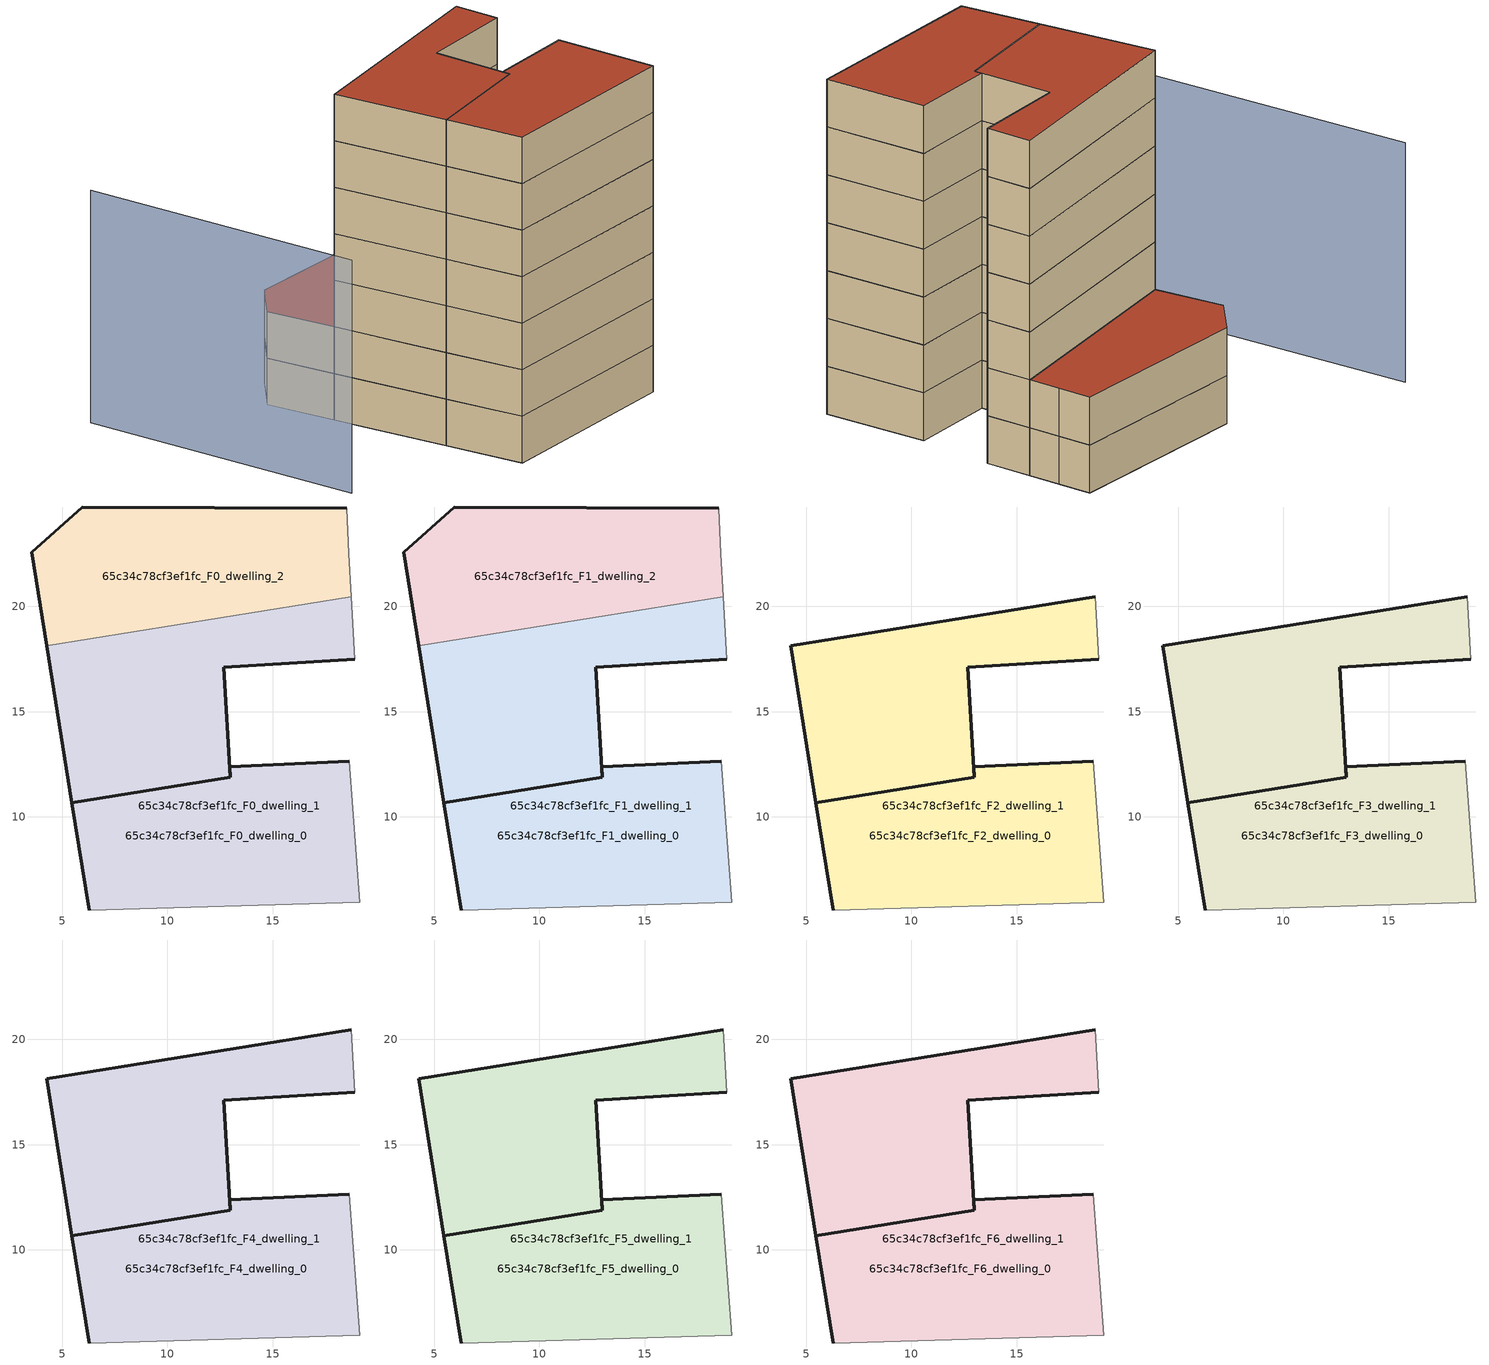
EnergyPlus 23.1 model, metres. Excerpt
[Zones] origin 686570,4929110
65c34c78cf3ef1fc_F0_dwelling_0
 floor ground (EU_floor_Construction): 19.15,5.96 18.64,12.64 12.97,12.38 13,11.88 12.99,11.87 5.46,10.67 6.28,5.58 z0; 12.99,11.87 13,11.88 5.46,10.67 z0; 13,11.88 12.69,17.12 18.9,17.48 18.74,20.45 4.26,18.13 5.46,10.67 z0
 wall outside (EU_wall_Construction): 6.28,5.58 5.46,10.67 13,11.88 12.97,12.38 18.64,12.64 z0:3
 wall adiabatic (EU_wall_Construction): 18.64,12.64 19.15,5.96 6.28,5.58 z0:3
65c34c78cf3ef1fc_F0_dwelling_1
 floor ground (EU_floor_Construction): 19.15,5.96 18.64,12.64 12.97,12.38 13,11.88 12.99,11.87 5.46,10.67 6.28,5.58 z0; 12.99,11.87 13,11.88 5.46,10.67 z0; 13,11.88 12.69,17.12 18.9,17.48 18.74,20.45 4.26,18.13 5.46,10.67 z0
 wall outside (EU_wall_Construction): 18.9,17.48 12.69,17.12 13,11.88 12.99,11.87 5.46,10.67 4.26,18.13 z0:3
 wall adiabatic (EU_wall_Construction): 18.74,20.45 18.9,17.48 z0:3
 wall to 65c34c78cf3ef1fc_F0_dwelling_2 (EU_wall_Construction): 4.26,18.13 18.74,20.45 z0:3
65c34c78cf3ef1fc_F0_dwelling_2
 floor ground (EU_floor_Construction): 18.74,20.45 18.63,22.49 18.52,24.66 5.95,24.72 3.55,22.58 4.26,18.13 z0
 wall outside (EU_wall_Construction): 4.26,18.13 3.55,22.58 5.95,24.72 18.52,24.66 z0:3
 wall adiabatic (EU_wall_Construction): 18.52,24.66 18.63,22.49 18.74,20.45 z0:3
65c34c78cf3ef1fc_F1_dwelling_0
 floor outside (EU_floor_Construction): 19.15,5.96 18.64,12.64 12.97,12.38 13,11.88 12.99,11.87 5.46,10.67 6.28,5.58 z3; 13,11.88 12.69,17.12 18.9,17.48 18.74,20.45 4.26,18.13 5.46,10.67 z3; 12.99,11.87 13,11.88 5.46,10.67 z3
 wall outside (EU_wall_Construction): 6.28,5.58 5.46,10.67 13,11.88 12.97,12.38 18.64,12.64 z3:6
 wall adiabatic (EU_wall_Construction): 18.64,12.64 19.15,5.96 6.28,5.58 z3:6
65c34c78cf3ef1fc_F1_dwelling_1
 floor to 65c34c78cf3ef1fc_F0_dwelling_1 (EU_floor_Construction): 19.15,5.96 18.64,12.64 12.97,12.38 13,11.88 12.99,11.87 5.46,10.67 6.28,5.58 z3; 12.99,11.87 13,11.88 5.46,10.67 z3; 13,11.88 12.69,17.12 18.9,17.48 18.74,20.45 4.26,18.13 5.46,10.67 z3
 wall outside (EU_wall_Construction): 18.9,17.48 12.69,17.12 13,11.88 12.99,11.87 5.46,10.67 4.26,18.13 z3:6
 wall adiabatic (EU_wall_Construction): 18.74,20.45 18.9,17.48 z3:6
 wall to 65c34c78cf3ef1fc_F1_dwelling_2 (EU_wall_Construction): 4.26,18.13 18.74,20.45 z3:6
65c34c78cf3ef1fc_F1_dwelling_2
 floor to 65c34c78cf3ef1fc_F0_dwelling_2 (EU_floor_Construction): 18.74,20.45 18.63,22.49 18.52,24.66 5.95,24.72 3.55,22.58 4.26,18.13 z3
 wall outside (EU_wall_Construction): 4.26,18.13 3.55,22.58 5.95,24.72 18.52,24.66 z3:6
 wall adiabatic (EU_wall_Construction): 18.52,24.66 18.63,22.49 18.74,20.45 z3:6
 roof outside (EU_roof_Construction): 18.52,24.66 18.63,22.49 18.74,20.45 4.26,18.13 3.55,22.58 5.95,24.72 z6
65c34c78cf3ef1fc_F2_dwelling_0
 floor outside (EU_floor_Construction): 19.15,5.96 18.64,12.64 12.97,12.38 13,11.88 12.99,11.87 5.46,10.67 6.28,5.58 z6; 13,11.88 12.69,17.12 18.9,17.48 18.74,20.45 4.26,18.13 5.46,10.67 z6; 12.99,11.87 13,11.88 5.46,10.67 z6
 wall outside (EU_wall_Construction): 6.28,5.58 5.46,10.67 13,11.88 12.97,12.38 18.64,12.64 z6:9
 wall adiabatic (EU_wall_Construction): 18.64,12.64 19.15,5.96 6.28,5.58 z6:9
65c34c78cf3ef1fc_F2_dwelling_1
 floor to 65c34c78cf3ef1fc_F1_dwelling_1 (EU_floor_Construction): 19.15,5.96 18.64,12.64 12.97,12.38 13,11.88 12.99,11.87 5.46,10.67 6.28,5.58 z6; 12.99,11.87 13,11.88 5.46,10.67 z6; 13,11.88 12.69,17.12 18.9,17.48 18.74,20.45 4.26,18.13 5.46,10.67 z6
 wall outside (EU_wall_Construction): 18.9,17.48 12.69,17.12 13,11.88 12.99,11.87 5.46,10.67 4.26,18.13 18.74,20.45 z6:9
 wall adiabatic (EU_wall_Construction): 18.74,20.45 18.9,17.48 z6:9
65c34c78cf3ef1fc_F3_dwelling_0
 floor outside (EU_floor_Construction): 19.15,5.96 18.64,12.64 12.97,12.38 13,11.88 12.99,11.87 5.46,10.67 6.28,5.58 z9; 13,11.88 12.69,17.12 18.9,17.48 18.74,20.45 4.26,18.13 5.46,10.67 z9; 12.99,11.87 13,11.88 5.46,10.67 z9
 wall outside (EU_wall_Construction): 6.28,5.58 5.46,10.67 13,11.88 12.97,12.38 18.64,12.64 z9:12
 wall adiabatic (EU_wall_Construction): 18.64,12.64 19.15,5.96 6.28,5.58 z9:12
65c34c78cf3ef1fc_F3_dwelling_1
 floor to 65c34c78cf3ef1fc_F2_dwelling_1 (EU_floor_Construction): 19.15,5.96 18.64,12.64 12.97,12.38 13,11.88 12.99,11.87 5.46,10.67 6.28,5.58 z9; 12.99,11.87 13,11.88 5.46,10.67 z9; 13,11.88 12.69,17.12 18.9,17.48 18.74,20.45 4.26,18.13 5.46,10.67 z9
 wall outside (EU_wall_Construction): 18.9,17.48 12.69,17.12 13,11.88 12.99,11.87 5.46,10.67 4.26,18.13 18.74,20.45 z9:12
 wall adiabatic (EU_wall_Construction): 18.74,20.45 18.9,17.48 z9:12
65c34c78cf3ef1fc_F4_dwelling_0
 floor outside (EU_floor_Construction): 19.15,5.96 18.64,12.64 12.97,12.38 13,11.88 12.99,11.87 5.46,10.67 6.28,5.58 z12; 13,11.88 12.69,17.12 18.9,17.48 18.74,20.45 4.26,18.13 5.46,10.67 z12; 12.99,11.87 13,11.88 5.46,10.67 z12
 wall outside (EU_wall_Construction): 6.28,5.58 5.46,10.67 13,11.88 12.97,12.38 18.64,12.64 z12:15
 wall adiabatic (EU_wall_Construction): 18.64,12.64 19.15,5.96 6.28,5.58 z12:15
65c34c78cf3ef1fc_F4_dwelling_1
 floor to 65c34c78cf3ef1fc_F3_dwelling_1 (EU_floor_Construction): 19.15,5.96 18.64,12.64 12.97,12.38 13,11.88 12.99,11.87 5.46,10.67 6.28,5.58 z12; 12.99,11.87 13,11.88 5.46,10.67 z12; 13,11.88 12.69,17.12 18.9,17.48 18.74,20.45 4.26,18.13 5.46,10.67 z12
 wall outside (EU_wall_Construction): 18.9,17.48 12.69,17.12 13,11.88 12.99,11.87 5.46,10.67 4.26,18.13 18.74,20.45 z12:15
 wall adiabatic (EU_wall_Construction): 18.74,20.45 18.9,17.48 z12:15
65c34c78cf3ef1fc_F5_dwelling_0
 floor outside (EU_floor_Construction): 19.15,5.96 18.64,12.64 12.97,12.38 13,11.88 12.99,11.87 5.46,10.67 6.28,5.58 z15; 13,11.88 12.69,17.12 18.9,17.48 18.74,20.45 4.26,18.13 5.46,10.67 z15; 12.99,11.87 13,11.88 5.46,10.67 z15
 wall outside (EU_wall_Construction): 6.28,5.58 5.46,10.67 13,11.88 12.97,12.38 18.64,12.64 z15:18
 wall adiabatic (EU_wall_Construction): 18.64,12.64 19.15,5.96 6.28,5.58 z15:18
65c34c78cf3ef1fc_F5_dwelling_1
 floor to 65c34c78cf3ef1fc_F4_dwelling_1 (EU_floor_Construction): 19.15,5.96 18.64,12.64 12.97,12.38 13,11.88 12.99,11.87 5.46,10.67 6.28,5.58 z15; 12.99,11.87 13,11.88 5.46,10.67 z15; 13,11.88 12.69,17.12 18.9,17.48 18.74,20.45 4.26,18.13 5.46,10.67 z15
 wall outside (EU_wall_Construction): 18.9,17.48 12.69,17.12 13,11.88 12.99,11.87 5.46,10.67 4.26,18.13 18.74,20.45 z15:18
 wall adiabatic (EU_wall_Construction): 18.74,20.45 18.9,17.48 z15:18
65c34c78cf3ef1fc_F6_dwelling_0
 floor outside (EU_floor_Construction): 19.15,5.96 18.64,12.64 12.97,12.38 13,11.88 12.99,11.87 5.46,10.67 6.28,5.58 z18; 13,11.88 12.69,17.12 18.9,17.48 18.74,20.45 4.26,18.13 5.46,10.67 z18; 12.99,11.87 13,11.88 5.46,10.67 z18
 wall outside (EU_wall_Construction): 6.28,5.58 5.46,10.67 13,11.88 12.97,12.38 18.64,12.64 z18:21
 wall adiabatic (EU_wall_Construction): 18.64,12.64 19.15,5.96 6.28,5.58 z18:21
 roof outside (EU_roof_Construction): 13,11.88 12.99,11.87 5.46,10.67 z21; 18.74,20.45 18.9,17.48 12.69,17.12 13,11.88 5.46,10.67 4.26,18.13 z21; 18.64,12.64 19.15,5.96 6.28,5.58 5.46,10.67 12.99,11.87 13,11.88 12.97,12.38 z21
65c34c78cf3ef1fc_F6_dwelling_1
 floor to 65c34c78cf3ef1fc_F5_dwelling_1 (EU_floor_Construction): 19.15,5.96 18.64,12.64 12.97,12.38 13,11.88 12.99,11.87 5.46,10.67 6.28,5.58 z18; 12.99,11.87 13,11.88 5.46,10.67 z18; 13,11.88 12.69,17.12 18.9,17.48 18.74,20.45 4.26,18.13 5.46,10.67 z18
 wall outside (EU_wall_Construction): 18.9,17.48 12.69,17.12 13,11.88 12.99,11.87 5.46,10.67 4.26,18.13 18.74,20.45 z18:21
 wall adiabatic (EU_wall_Construction): 18.74,20.45 18.9,17.48 z18:21
 roof outside (EU_roof_Construction): 13,11.88 12.99,11.87 5.46,10.67 z21; 18.74,20.45 18.9,17.48 12.69,17.12 13,11.88 5.46,10.67 4.26,18.13 z21; 18.64,12.64 19.15,5.96 6.28,5.58 5.46,10.67 12.99,11.87 13,11.88 12.97,12.38 z21
shading: -4.96,29.11 -3.37,10.76 z0:15
[Building]
EU S2 Campaign: North Axis=0; Terrain=City; Solar Distribution=FullExterior
[Site:Location]
Bologna: Latitude=44.5; Longitude=11.25; Time Zone=1; Elevation=37
[SizingPeriod:WeatherFileDays]
AnnualSizingPeriod: Begin Month=1; Begin Day of Month=1; End Month=12; End Day of Month=31; Day of Week for Start Day=Monday; Use Weather File Daylight Saving Period=No; Use Weather File Rain and Snow Indicators=No
[MATERIAL]
EU_InternalMass_Material: Roughness=MediumRough; Thickness=0.1; Conductivity=1; Density=1800; Specific Heat=900; Thermal Absorptance=0.9; Solar Absorptance=0.7; Visible Absorptance=0.7
[MATERIAL:NOMASS] Roughness=MediumRough; Thermal Absorptance=0.9; Solar Absorptance=0.7; Visible Absorptance=0.7
Name | Thermal Resistance
EU_wall_NoMass | 0.905828
EU_roof_NoMass | 0.37593
EU_floor_NoMass | 0.67114
[CONSTRUCTION]
EU_wall_Construction: EU_wall_NoMass
EU_roof_Construction: EU_roof_NoMass
EU_floor_Construction: EU_floor_NoMass
EU_InternalMass_Construction: EU_InternalMass_Material
[ZONE] Type=1; Multiplier=1; Ceiling Height=autocalculate; Floor Area=autocalculate; Part of Total Floor Area=Yes
Name | Volume
65c34c78cf3ef1fc_F0_dwelling_0; 65c34c78cf3ef1fc_F1_dwelling_0; 65c34c78cf3ef1fc_F2_dwelling_0; 65c34c78cf3ef1fc_F3_dwelling_0; 65c34c78cf3ef1fc_F4_dwelling_0; 65c34c78cf3ef1fc_F5_dwelling_0; 65c34c78cf3ef1fc_F6_dwelling_0; 65c34c78cf3ef1fc_F0_dwelling_1; 65c34c78cf3ef1fc_F1_dwelling_1; 65c34c78cf3ef1fc_F2_dwelling_1; 65c34c78cf3ef1fc_F3_dwelling_1; 65c34c78cf3ef1fc_F4_dwelling_1; 65c34c78cf3ef1fc_F5_dwelling_1; 65c34c78cf3ef1fc_F6_dwelling_1 | 469.871
65c34c78cf3ef1fc_F0_dwelling_2; 65c34c78cf3ef1fc_F1_dwelling_2 | 234.933
[INTERNALMASS] Construction=EU_InternalMass_Construction
Name | Zone or ZoneList | Surface Area
65c34c78cf3ef1fc_F0_dwelling_0_EU_InternalMass | 65c34c78cf3ef1fc_F0_dwelling_0 | 79.4686
65c34c78cf3ef1fc_F0_dwelling_1_EU_InternalMass | 65c34c78cf3ef1fc_F0_dwelling_1 | 77.1572
65c34c78cf3ef1fc_F0_dwelling_2_EU_InternalMass | 65c34c78cf3ef1fc_F0_dwelling_2 | 78.3109
65c34c78cf3ef1fc_F1_dwelling_0_EU_InternalMass | 65c34c78cf3ef1fc_F1_dwelling_0 | 79.4686
65c34c78cf3ef1fc_F1_dwelling_1_EU_InternalMass | 65c34c78cf3ef1fc_F1_dwelling_1 | 77.1572
65c34c78cf3ef1fc_F1_dwelling_2_EU_InternalMass | 65c34c78cf3ef1fc_F1_dwelling_2 | 78.3109
65c34c78cf3ef1fc_F2_dwelling_0_EU_InternalMass | 65c34c78cf3ef1fc_F2_dwelling_0 | 117.469
65c34c78cf3ef1fc_F2_dwelling_1_EU_InternalMass | 65c34c78cf3ef1fc_F2_dwelling_1 | 117.469
65c34c78cf3ef1fc_F3_dwelling_0_EU_InternalMass | 65c34c78cf3ef1fc_F3_dwelling_0 | 117.469
65c34c78cf3ef1fc_F3_dwelling_1_EU_InternalMass | 65c34c78cf3ef1fc_F3_dwelling_1 | 117.469
65c34c78cf3ef1fc_F4_dwelling_0_EU_InternalMass | 65c34c78cf3ef1fc_F4_dwelling_0 | 117.469
65c34c78cf3ef1fc_F4_dwelling_1_EU_InternalMass | 65c34c78cf3ef1fc_F4_dwelling_1 | 117.469
65c34c78cf3ef1fc_F5_dwelling_0_EU_InternalMass | 65c34c78cf3ef1fc_F5_dwelling_0 | 117.469
65c34c78cf3ef1fc_F5_dwelling_1_EU_InternalMass | 65c34c78cf3ef1fc_F5_dwelling_1 | 117.469
65c34c78cf3ef1fc_F6_dwelling_0_EU_InternalMass | 65c34c78cf3ef1fc_F6_dwelling_0 | 117.469
65c34c78cf3ef1fc_F6_dwelling_1_EU_InternalMass | 65c34c78cf3ef1fc_F6_dwelling_1 | 117.469
[OTHEREQUIPMENT] Fuel Type=Electricity; Design Level Calculation Method=Watts/Area; Power per Zone Floor Area=1; Fraction Latent=0; Fraction Radiant=0; Fraction Lost=0; Carbon Dioxide Generation Rate=0; EndUse Subcategory=EU_Step8_InternalGains
Name | Zone or ZoneList or Space or SpaceList | Schedule
EU_Step8_InternalGain_65c34c78cf3ef1fc_F0_dwelling_0_f000 | 65c34c78cf3ef1fc_F0_dwelling_0 | EU_Step8_GainSchedule_65c34c78cf3ef1fc_F0_dwelling_0_f000
EU_Step8_InternalGain_65c34c78cf3ef1fc_F0_dwelling_1_f000 | 65c34c78cf3ef1fc_F0_dwelling_1 | EU_Step8_GainSchedule_65c34c78cf3ef1fc_F0_dwelling_1_f000
EU_Step8_InternalGain_65c34c78cf3ef1fc_F0_dwelling_2_f000 | 65c34c78cf3ef1fc_F0_dwelling_2 | EU_Step8_GainSchedule_65c34c78cf3ef1fc_F0_dwelling_2_f000
EU_Step8_InternalGain_65c34c78cf3ef1fc_F1_dwelling_0_f000 | 65c34c78cf3ef1fc_F1_dwelling_0 | EU_Step8_GainSchedule_65c34c78cf3ef1fc_F1_dwelling_0_f000
EU_Step8_InternalGain_65c34c78cf3ef1fc_F1_dwelling_1_f000 | 65c34c78cf3ef1fc_F1_dwelling_1 | EU_Step8_GainSchedule_65c34c78cf3ef1fc_F1_dwelling_1_f000
EU_Step8_InternalGain_65c34c78cf3ef1fc_F1_dwelling_2_f000 | 65c34c78cf3ef1fc_F1_dwelling_2 | EU_Step8_GainSchedule_65c34c78cf3ef1fc_F1_dwelling_2_f000
EU_Step8_InternalGain_65c34c78cf3ef1fc_F2_dwelling_0_f000 | 65c34c78cf3ef1fc_F2_dwelling_0 | EU_Step8_GainSchedule_65c34c78cf3ef1fc_F2_dwelling_0_f000
EU_Step8_InternalGain_65c34c78cf3ef1fc_F2_dwelling_1_f000 | 65c34c78cf3ef1fc_F2_dwelling_1 | EU_Step8_GainSchedule_65c34c78cf3ef1fc_F2_dwelling_1_f000
EU_Step8_InternalGain_65c34c78cf3ef1fc_F3_dwelling_0_f000 | 65c34c78cf3ef1fc_F3_dwelling_0 | EU_Step8_GainSchedule_65c34c78cf3ef1fc_F3_dwelling_0_f000
EU_Step8_InternalGain_65c34c78cf3ef1fc_F3_dwelling_1_f000 | 65c34c78cf3ef1fc_F3_dwelling_1 | EU_Step8_GainSchedule_65c34c78cf3ef1fc_F3_dwelling_1_f000
EU_Step8_InternalGain_65c34c78cf3ef1fc_F4_dwelling_0_f000 | 65c34c78cf3ef1fc_F4_dwelling_0 | EU_Step8_GainSchedule_65c34c78cf3ef1fc_F4_dwelling_0_f000
EU_Step8_InternalGain_65c34c78cf3ef1fc_F4_dwelling_1_f000 | 65c34c78cf3ef1fc_F4_dwelling_1 | EU_Step8_GainSchedule_65c34c78cf3ef1fc_F4_dwelling_1_f000
EU_Step8_InternalGain_65c34c78cf3ef1fc_F5_dwelling_0_f000 | 65c34c78cf3ef1fc_F5_dwelling_0 | EU_Step8_GainSchedule_65c34c78cf3ef1fc_F5_dwelling_0_f000
EU_Step8_InternalGain_65c34c78cf3ef1fc_F5_dwelling_1_f000 | 65c34c78cf3ef1fc_F5_dwelling_1 | EU_Step8_GainSchedule_65c34c78cf3ef1fc_F5_dwelling_1_f000
EU_Step8_InternalGain_65c34c78cf3ef1fc_F6_dwelling_0_f000 | 65c34c78cf3ef1fc_F6_dwelling_0 | EU_Step8_GainSchedule_65c34c78cf3ef1fc_F6_dwelling_0_f000
EU_Step8_InternalGain_65c34c78cf3ef1fc_F6_dwelling_1_f000 | 65c34c78cf3ef1fc_F6_dwelling_1 | EU_Step8_GainSchedule_65c34c78cf3ef1fc_F6_dwelling_1_f000
[ZONEVENTILATION:DESIGNFLOWRATE] Schedule=EU_AlwaysOn; Design Flow Rate Calculation Method=AirChanges/Hour; Air Changes per Hour=0.73129; Ventilation Type=Natural; Fan Pressure Rise=0; Fan Total Efficiency=1; Constant Term Coefficient=1; Temperature Term Coefficient=0; Velocity Term Coefficient=0; Velocity Squared Term Coefficient=0; Minimum Indoor Temperature=-100; Maximum Indoor Temperature=100; Delta Temperature=-100; Minimum Outdoor Temperature=-100; Maximum Outdoor Temperature=100; Maximum Wind Speed=40
Name | Zone or ZoneList or Space or SpaceList
EU_ConstantAir_65c34c78cf3ef1fc_F0_dwelling_0 | 65c34c78cf3ef1fc_F0_dwelling_0
EU_ConstantAir_65c34c78cf3ef1fc_F0_dwelling_1 | 65c34c78cf3ef1fc_F0_dwelling_1
EU_ConstantAir_65c34c78cf3ef1fc_F0_dwelling_2 | 65c34c78cf3ef1fc_F0_dwelling_2
EU_ConstantAir_65c34c78cf3ef1fc_F1_dwelling_0 | 65c34c78cf3ef1fc_F1_dwelling_0
EU_ConstantAir_65c34c78cf3ef1fc_F1_dwelling_1 | 65c34c78cf3ef1fc_F1_dwelling_1
EU_ConstantAir_65c34c78cf3ef1fc_F1_dwelling_2 | 65c34c78cf3ef1fc_F1_dwelling_2
EU_ConstantAir_65c34c78cf3ef1fc_F2_dwelling_0 | 65c34c78cf3ef1fc_F2_dwelling_0
EU_ConstantAir_65c34c78cf3ef1fc_F2_dwelling_1 | 65c34c78cf3ef1fc_F2_dwelling_1
EU_ConstantAir_65c34c78cf3ef1fc_F3_dwelling_0 | 65c34c78cf3ef1fc_F3_dwelling_0
EU_ConstantAir_65c34c78cf3ef1fc_F3_dwelling_1 | 65c34c78cf3ef1fc_F3_dwelling_1
EU_ConstantAir_65c34c78cf3ef1fc_F4_dwelling_0 | 65c34c78cf3ef1fc_F4_dwelling_0
EU_ConstantAir_65c34c78cf3ef1fc_F4_dwelling_1 | 65c34c78cf3ef1fc_F4_dwelling_1
EU_ConstantAir_65c34c78cf3ef1fc_F5_dwelling_0 | 65c34c78cf3ef1fc_F5_dwelling_0
EU_ConstantAir_65c34c78cf3ef1fc_F5_dwelling_1 | 65c34c78cf3ef1fc_F5_dwelling_1
EU_ConstantAir_65c34c78cf3ef1fc_F6_dwelling_0 | 65c34c78cf3ef1fc_F6_dwelling_0
EU_ConstantAir_65c34c78cf3ef1fc_F6_dwelling_1 | 65c34c78cf3ef1fc_F6_dwelling_1
[HVACTEMPLATE:THERMOSTAT] Constant Heating Setpoint=20; Constant Cooling Setpoint=50
EU_HeatOnly_65c34c78cf3ef1fc_F0_dwelling_0; EU_HeatOnly_65c34c78cf3ef1fc_F0_dwelling_1; EU_HeatOnly_65c34c78cf3ef1fc_F0_dwelling_2; EU_HeatOnly_65c34c78cf3ef1fc_F1_dwelling_0; EU_HeatOnly_65c34c78cf3ef1fc_F1_dwelling_1; EU_HeatOnly_65c34c78cf3ef1fc_F1_dwelling_2; EU_HeatOnly_65c34c78cf3ef1fc_F2_dwelling_0; EU_HeatOnly_65c34c78cf3ef1fc_F2_dwelling_1; EU_HeatOnly_65c34c78cf3ef1fc_F3_dwelling_0; EU_HeatOnly_65c34c78cf3ef1fc_F3_dwelling_1; EU_HeatOnly_65c34c78cf3ef1fc_F4_dwelling_0; EU_HeatOnly_65c34c78cf3ef1fc_F4_dwelling_1; EU_HeatOnly_65c34c78cf3ef1fc_F5_dwelling_0; EU_HeatOnly_65c34c78cf3ef1fc_F5_dwelling_1; EU_HeatOnly_65c34c78cf3ef1fc_F6_dwelling_0; EU_HeatOnly_65c34c78cf3ef1fc_F6_dwelling_1
[HVACTEMPLATE:ZONE:IDEALLOADSAIRSYSTEM] System Availability Schedule=EU_AlwaysOn; Maximum Heating Supply Air Temperature=50; Minimum Cooling Supply Air Temperature=13; Maximum Heating Supply Air Humidity Ratio=0.0156; Minimum Cooling Supply Air Humidity Ratio=0.0077; Heating Limit=NoLimit; Cooling Limit=NoLimit; Heating Availability Schedule=EU_AlwaysOn; Cooling Availability Schedule=EU_CoolingOff; Dehumidification Control Type=ConstantSensibleHeatRatio; Cooling Sensible Heat Ratio=0.7; Dehumidification Setpoint=60; Humidification Control Type=None; Humidification Setpoint=30; Outdoor Air Method=None; Outdoor Air Flow Rate per Person=0.00944; Outdoor Air Flow Rate per Zone Floor Area=0; Outdoor Air Flow Rate per Zone=0; Demand Controlled Ventilation Type=None; Outdoor Air Economizer Type=NoEconomizer; Heat Recovery Type=None; Sensible Heat Recovery Effectiveness=0.7; Latent Heat Recovery Effectiveness=0.65
Name | Template Thermostat
65c34c78cf3ef1fc_F0_dwelling_0 | EU_HeatOnly_65c34c78cf3ef1fc_F0_dwelling_0
65c34c78cf3ef1fc_F0_dwelling_1 | EU_HeatOnly_65c34c78cf3ef1fc_F0_dwelling_1
65c34c78cf3ef1fc_F0_dwelling_2 | EU_HeatOnly_65c34c78cf3ef1fc_F0_dwelling_2
65c34c78cf3ef1fc_F1_dwelling_0 | EU_HeatOnly_65c34c78cf3ef1fc_F1_dwelling_0
65c34c78cf3ef1fc_F1_dwelling_1 | EU_HeatOnly_65c34c78cf3ef1fc_F1_dwelling_1
65c34c78cf3ef1fc_F1_dwelling_2 | EU_HeatOnly_65c34c78cf3ef1fc_F1_dwelling_2
65c34c78cf3ef1fc_F2_dwelling_0 | EU_HeatOnly_65c34c78cf3ef1fc_F2_dwelling_0
65c34c78cf3ef1fc_F2_dwelling_1 | EU_HeatOnly_65c34c78cf3ef1fc_F2_dwelling_1
65c34c78cf3ef1fc_F3_dwelling_0 | EU_HeatOnly_65c34c78cf3ef1fc_F3_dwelling_0
65c34c78cf3ef1fc_F3_dwelling_1 | EU_HeatOnly_65c34c78cf3ef1fc_F3_dwelling_1
65c34c78cf3ef1fc_F4_dwelling_0 | EU_HeatOnly_65c34c78cf3ef1fc_F4_dwelling_0
65c34c78cf3ef1fc_F4_dwelling_1 | EU_HeatOnly_65c34c78cf3ef1fc_F4_dwelling_1
65c34c78cf3ef1fc_F5_dwelling_0 | EU_HeatOnly_65c34c78cf3ef1fc_F5_dwelling_0
65c34c78cf3ef1fc_F5_dwelling_1 | EU_HeatOnly_65c34c78cf3ef1fc_F5_dwelling_1
65c34c78cf3ef1fc_F6_dwelling_0 | EU_HeatOnly_65c34c78cf3ef1fc_F6_dwelling_0
65c34c78cf3ef1fc_F6_dwelling_1 | EU_HeatOnly_65c34c78cf3ef1fc_F6_dwelling_1
[SIZING:ZONE] Zone Cooling Design Supply Air Temperature Input Method=SupplyAirTemperature; Zone Cooling Design Supply Air Temperature=13; Zone Heating Design Supply Air Temperature Input Method=SupplyAirTemperature; Zone Heating Design Supply Air Temperature=50; Zone Cooling Design Supply Air Humidity Ratio=0.008; Zone Heating Design Supply Air Humidity Ratio=0.008; Cooling Design Air Flow Method=DesignDay; Cooling Design Air Flow Rate=0; Cooling Minimum Air Flow per Zone Floor Area=0.000762; Cooling Minimum Air Flow=0; Cooling Minimum Air Flow Fraction=0.2; Heating Design Air Flow Method=DesignDay; Heating Design Air Flow Rate=0; Heating Maximum Air Flow per Zone Floor Area=0.002032; Heating Maximum Air Flow=0.141576; Heating Maximum Air Flow Fraction=0.3; Account for Dedicated Outdoor Air System=No; Dedicated Outdoor Air System Control Strategy=NeutralSupplyAir; Dedicated Outdoor Air Low Setpoint Temperature for Design=autosize; Dedicated Outdoor Air High Setpoint Temperature for Design=autosize; Zone Load Sizing Method=Sensible Load Only No Latent Load; Zone Latent Cooling Design Supply Air Humidity Ratio Input Method=HumidityRatioDifference; Zone Cooling Design Supply Air Humidity Ratio Difference=0.005; Zone Latent Heating Design Supply Air Humidity Ratio Input Method=HumidityRatioDifference; Zone Humidification Design Supply Air Humidity Ratio Difference=0.005
65c34c78cf3ef1fc_F0_dwelling_0; 65c34c78cf3ef1fc_F0_dwelling_1; 65c34c78cf3ef1fc_F0_dwelling_2; 65c34c78cf3ef1fc_F1_dwelling_0; 65c34c78cf3ef1fc_F1_dwelling_1; 65c34c78cf3ef1fc_F1_dwelling_2; 65c34c78cf3ef1fc_F2_dwelling_0; 65c34c78cf3ef1fc_F2_dwelling_1; 65c34c78cf3ef1fc_F3_dwelling_0; 65c34c78cf3ef1fc_F3_dwelling_1; 65c34c78cf3ef1fc_F4_dwelling_0; 65c34c78cf3ef1fc_F4_dwelling_1; 65c34c78cf3ef1fc_F5_dwelling_0; 65c34c78cf3ef1fc_F5_dwelling_1; 65c34c78cf3ef1fc_F6_dwelling_0; 65c34c78cf3ef1fc_F6_dwelling_1
[SCHEDULE:CONSTANT]
Name | Hourly Value
EU_AlwaysOn | 1
EU_CoolingOff | 0
[SCHEDULE:FILE] Column Number=1; Rows to Skip at Top=0; Number of Hours of Data=8760; Column Separator=Comma; Interpolate to Timestep=No; Minutes per Item=60; Adjust Schedule for Daylight Savings=Yes
Name | File
EU_Step8_GainSchedule_65c34c78cf3ef1fc_F0_dwelling_0_f000 | ../../schedules/65c34c78cf3ef1fc/65c34c78cf3ef1fc_F0_dwelling_0_f000_gain.csv
EU_Step8_GainSchedule_65c34c78cf3ef1fc_F0_dwelling_1_f000 | ../../schedules/65c34c78cf3ef1fc/65c34c78cf3ef1fc_F0_dwelling_1_f000_gain.csv
EU_Step8_GainSchedule_65c34c78cf3ef1fc_F0_dwelling_2_f000 | ../../schedules/65c34c78cf3ef1fc/65c34c78cf3ef1fc_F0_dwelling_2_f000_gain.csv
EU_Step8_GainSchedule_65c34c78cf3ef1fc_F1_dwelling_0_f000 | ../../schedules/65c34c78cf3ef1fc/65c34c78cf3ef1fc_F1_dwelling_0_f000_gain.csv
EU_Step8_GainSchedule_65c34c78cf3ef1fc_F1_dwelling_1_f000 | ../../schedules/65c34c78cf3ef1fc/65c34c78cf3ef1fc_F1_dwelling_1_f000_gain.csv
EU_Step8_GainSchedule_65c34c78cf3ef1fc_F1_dwelling_2_f000 | ../../schedules/65c34c78cf3ef1fc/65c34c78cf3ef1fc_F1_dwelling_2_f000_gain.csv
EU_Step8_GainSchedule_65c34c78cf3ef1fc_F2_dwelling_0_f000 | ../../schedules/65c34c78cf3ef1fc/65c34c78cf3ef1fc_F2_dwelling_0_f000_gain.csv
EU_Step8_GainSchedule_65c34c78cf3ef1fc_F2_dwelling_1_f000 | ../../schedules/65c34c78cf3ef1fc/65c34c78cf3ef1fc_F2_dwelling_1_f000_gain.csv
EU_Step8_GainSchedule_65c34c78cf3ef1fc_F3_dwelling_0_f000 | ../../schedules/65c34c78cf3ef1fc/65c34c78cf3ef1fc_F3_dwelling_0_f000_gain.csv
EU_Step8_GainSchedule_65c34c78cf3ef1fc_F3_dwelling_1_f000 | ../../schedules/65c34c78cf3ef1fc/65c34c78cf3ef1fc_F3_dwelling_1_f000_gain.csv
EU_Step8_GainSchedule_65c34c78cf3ef1fc_F4_dwelling_0_f000 | ../../schedules/65c34c78cf3ef1fc/65c34c78cf3ef1fc_F4_dwelling_0_f000_gain.csv
EU_Step8_GainSchedule_65c34c78cf3ef1fc_F4_dwelling_1_f000 | ../../schedules/65c34c78cf3ef1fc/65c34c78cf3ef1fc_F4_dwelling_1_f000_gain.csv
EU_Step8_GainSchedule_65c34c78cf3ef1fc_F5_dwelling_0_f000 | ../../schedules/65c34c78cf3ef1fc/65c34c78cf3ef1fc_F5_dwelling_0_f000_gain.csv
EU_Step8_GainSchedule_65c34c78cf3ef1fc_F5_dwelling_1_f000 | ../../schedules/65c34c78cf3ef1fc/65c34c78cf3ef1fc_F5_dwelling_1_f000_gain.csv
EU_Step8_GainSchedule_65c34c78cf3ef1fc_F6_dwelling_0_f000 | ../../schedules/65c34c78cf3ef1fc/65c34c78cf3ef1fc_F6_dwelling_0_f000_gain.csv
EU_Step8_GainSchedule_65c34c78cf3ef1fc_F6_dwelling_1_f000 | ../../schedules/65c34c78cf3ef1fc/65c34c78cf3ef1fc_F6_dwelling_1_f000_gain.csv
